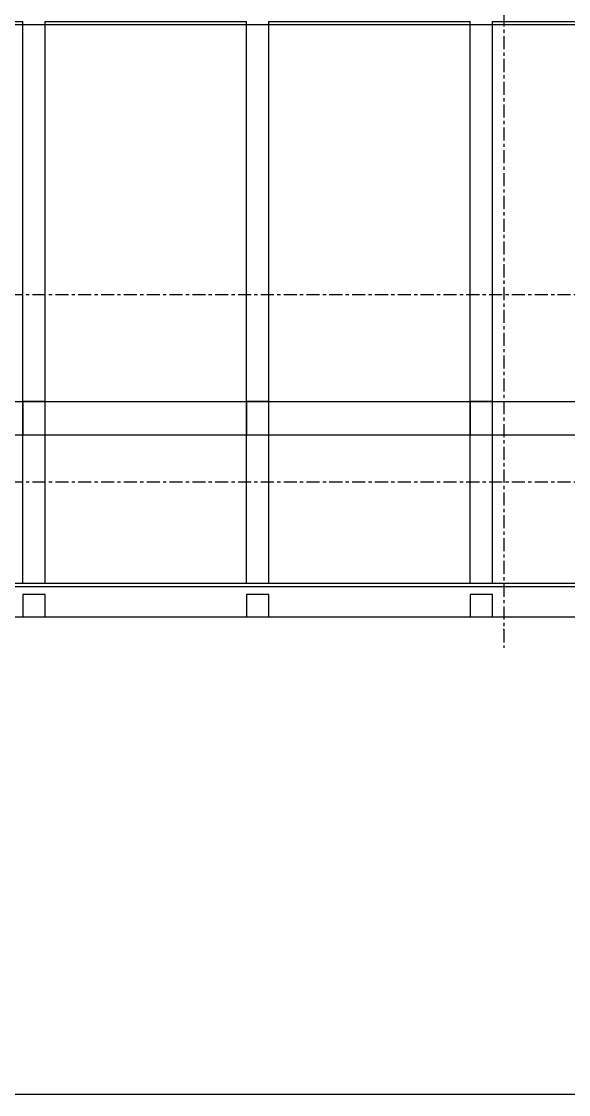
# Model space of a CAD drawing. Header units: millimetres. Extents: x 3774 to 718460, y -768339 to 192544.
# Drawn here: x 370577 to 377916, y -736064 to -721659 of the extents above; entities that cross this region are included whole.
import ezdxf
from ezdxf.enums import TextEntityAlignment as Align

# ---------------------------------------------------------------- set-up
doc = ezdxf.new("R2010")
doc.units = ezdxf.units.MM
doc.linetypes.add('TA_GL_000.70000', pattern=[1.925, 0.7, -0.175, 0.175, -0.175, 0.7])
doc.linetypes.add('XKITLINE00', pattern=[0])
for name, color, linetype in [('000 - 0_SYM_DWG_GRID-BUBBLE_MAIN_COLOR_1', 7, 'Continuous'), ('000 - 0_SYM_DWG_GRIDLINE_MAIN_COLOR_1', 7, 'Continuous'), ('000 - 0_SYM_DWG_GRIDLINE_MAIN_COLOR_251', 7, 'Continuous'), ('DIM', 7, 'Continuous')]:
    doc.layers.add(name, color=color, linetype=linetype)
doc.layers.add('Part', color=7, linetype='Continuous', lineweight=0)
doc.styles.add('ARIAL', font='arial.ttf')
doc.styles.add('TA', font='', dxfattribs={"height": 4.5})
doc.styles.get('TA').set_extended_font_data('Cordia New')

# ---------------------------------------------------------------- blocks, each defined once
blk = doc.blocks.new('W-1-PP19-ST-ENT2_20260406-084955_STANDARD_PAPER_BLOCK')
at = {"layer": 'DIM', "color": 7}
blk.add_lwpolyline([(775, 0), (0, 0), (0, 443.999987), (775, 443.999987)], close=True, dxfattribs=at)
blk = doc.blocks.new('*U5761')
at = {"layer": '000 - 0_SYM_DWG_GRIDLINE_MAIN_COLOR_1', "color": 7}
blk.add_line((20, 0), (15, 0), dxfattribs=at)
blk.add_circle((25, 0), 5, dxfattribs=at)
at = {"layer": '000 - 0_SYM_DWG_GRIDLINE_MAIN_COLOR_251', "color": 7, "linetype": 'ByBlock', "ltscale": 5}
blk.add_line((5, 0), (-245, 0), dxfattribs=at)
at = {"layer": '000 - 0_SYM_DWG_GRIDLINE_MAIN_COLOR_251', "color": 7}
for p in [(-240, 0), (0, 0)]:
    blk.add_point(p, dxfattribs=at)
at = {"color": 7, "style": 'TA', "flags": 1}
blk.add_attdef('LOCATION', (6, -6), '', height=4.5, rotation=270, dxfattribs=at)
at = {"layer": '000 - 0_SYM_DWG_GRID-BUBBLE_MAIN_COLOR_1', "color": 7, "style": 'ARIAL'}
blk.add_attdef('GRID-HEAD', text='', height=4, rotation=270, dxfattribs=at).set_placement((25, 0), align=Align.MIDDLE_CENTER)
blk = doc.blocks.new('*U5759')
at = {"layer": '000 - 0_SYM_DWG_GRIDLINE_MAIN_COLOR_251', "color": 7, "linetype": 'ByBlock', "ltscale": 5}
blk.add_line((2, 0), (-731.22, 0), dxfattribs=at)
at = {"color": 7, "style": 'TA', "flags": 1}
blk.add_attdef('LOCATION', (6, -6), '', height=4.5, rotation=270, dxfattribs=at)
at = {"layer": '000 - 0_SYM_DWG_GRID-BUBBLE_MAIN_COLOR_1', "color": 7, "style": 'ARIAL'}
blk.add_attdef('GRID-HEAD', text='', height=4, rotation=270, dxfattribs=at).set_placement((20, 0), align=Align.MIDDLE_CENTER)
blk = doc.blocks.new('*U5760')
at = {"layer": '000 - 0_SYM_DWG_GRIDLINE_MAIN_COLOR_251', "color": 7, "linetype": 'ByBlock', "ltscale": 5}
blk.add_line((2, 0), (-731.22, 0), dxfattribs=at)
at = {"color": 7, "style": 'TA', "flags": 1}
blk.add_attdef('LOCATION', (6, -6), '', height=4.5, rotation=270, dxfattribs=at)
at = {"layer": '000 - 0_SYM_DWG_GRID-BUBBLE_MAIN_COLOR_1', "color": 7, "style": 'ARIAL'}
blk.add_attdef('GRID-HEAD', text='', height=4, rotation=270, dxfattribs=at).set_placement((20, 0), align=Align.MIDDLE_CENTER)
blk = doc.blocks.new('W-1-PP19-SE-ENT3_20260407-084520_PP19_ENT3_MAIN_DIMS_PL')
at = {"layer": '000 - 0_SYM_DWG_GRIDLINE_MAIN_COLOR_251', "color": 7, "linetype": 'TA_GL_000.70000', "xscale": 50.0000000000001, "yscale": 50.0000000000001, "zscale": 50.0000000000001, "rotation": 90}
blk.add_blockref('*U5761', (22800, 7503), dxfattribs=at).add_auto_attribs({'GRID-HEAD': '23'})
at = {"layer": '000 - 0_SYM_DWG_GRIDLINE_MAIN_COLOR_251', "color": 7, "linetype": 'TA_GL_000.70000', "xscale": 50.00000000000001, "yscale": 50.00000000000001, "zscale": 50.00000000000001, "rotation": 180}
for name, p in [('*U5759', (-8840, 0)), ('*U5760', (-8840, -2517))]:
    blk.add_blockref(name, p, dxfattribs=at)
blk = doc.blocks.new('*A822964')
at = {"layer": 'Part', "color": 7, "linetype": 'XKITLINE00', "lineweight": 0}
for p, q in [((1852.47992, -103.296028), (2025.648, -103.296028)), ((1852.47992, -106.896028), (2025.648, -106.896028))]:
    blk.add_line(p, q, dxfattribs=at)
blk = doc.blocks.new('*A832965')
at = {"layer": 'Part', "color": 7, "linetype": 'XKITLINE00', "lineweight": 0}
for p, q in [((1919.08, -62.496), (1940.68, -62.496)), ((1943.08, -62.496), (1964.68, -62.496)), ((1967.08, -62.496), (1988.68, -62.496)), ((1991.08, -62.496), (2000.492107, -62.496))]:
    blk.add_line(p, q, dxfattribs=at)
blk = doc.blocks.new('*A842966')
at = {"layer": 'Part', "color": 7, "linetype": 'XKITLINE00', "lineweight": 0}
for p, q in [((1892.679962, -122.816), (2029.847926, -122.816)), ((1919.08, -126.416), (1940.68, -126.416)), ((1943.08, -126.416), (1964.68, -126.416)), ((1967.08, -126.416), (1988.68, -126.416)), ((1991.08, -126.416), (2012.68, -126.416))]:
    blk.add_line(p, q, dxfattribs=at)
blk = doc.blocks.new('*A852967')
at = {"layer": 'Part', "color": 7, "linetype": 'XKITLINE00', "lineweight": 0}
for p, q in [((2000.492107, -62.856), (1895.079997, -62.856001)), ((1895.080021, -123.176052), (2025.647963, -123.176023))]:
    blk.add_line(p, q, dxfattribs=at)
blk = doc.blocks.new('*A4913373')
at = {"layer": 'Part', "color": 7, "linetype": 'XKITLINE00', "lineweight": 0}
for p, q in [((1991.08, -124.016027), (1988.68, -124.016027)), ((1988.68, -124.016027), (1988.68, -126.416027)), ((1991.08, -126.416027), (1991.08, -124.016027)), ((1988.68, -126.416027), (1991.08, -126.416027))]:
    blk.add_line(p, q, dxfattribs=at)
blk = doc.blocks.new('*A4923374')
at = {"layer": 'Part', "color": 7, "linetype": 'XKITLINE00', "lineweight": 0}
for p, q in [((1967.08, -124.016027), (1964.68, -124.016027)), ((1964.68, -124.016027), (1964.68, -126.416027)), ((1967.08, -126.416027), (1967.08, -124.016027)), ((1964.68, -126.416027), (1967.08, -126.416027))]:
    blk.add_line(p, q, dxfattribs=at)
blk = doc.blocks.new('*A4933375')
at = {"layer": 'Part', "color": 7, "linetype": 'XKITLINE00', "lineweight": 0}
for p, q in [((1943.08, -124.016027), (1940.68, -124.016027)), ((1940.68, -124.016027), (1940.68, -126.416027)), ((1943.08, -126.416027), (1943.08, -124.016027)), ((1940.68, -126.416027), (1943.08, -126.416027))]:
    blk.add_line(p, q, dxfattribs=at)
blk = doc.blocks.new('*A4973379')
at = {"layer": 'Part', "color": 7, "linetype": 'XKITLINE00', "lineweight": 0}
for p, q in [((1967.08, -103.296028), (1964.68, -103.296028)), ((1964.68, -103.296028), (1964.68, -106.896028)), ((1967.08, -106.896028), (1967.08, -103.296028)), ((1964.68, -106.896028), (1967.08, -106.896028))]:
    blk.add_line(p, q, dxfattribs=at)
blk = doc.blocks.new('*A4983380')
at = {"layer": 'Part', "color": 7, "linetype": 'XKITLINE00', "lineweight": 0}
for p, q in [((1943.08, -103.296028), (1940.68, -103.296028)), ((1940.68, -103.296028), (1940.68, -106.896028)), ((1943.08, -106.896028), (1943.08, -103.296028)), ((1940.68, -106.896028), (1943.08, -106.896028))]:
    blk.add_line(p, q, dxfattribs=at)
blk = doc.blocks.new('*A4993381')
at = {"layer": 'Part', "color": 7, "linetype": 'XKITLINE00', "lineweight": 0}
for p, q in [((1991.08, -103.296028), (1988.68, -103.296028)), ((1988.68, -103.296028), (1988.68, -106.896028)), ((1991.08, -106.896028), (1991.08, -103.296028)), ((1988.68, -106.896028), (1991.08, -106.896028))]:
    blk.add_line(p, q, dxfattribs=at)
blk = doc.blocks.new('*A5003382')
at = {"layer": 'Part', "color": 7, "linetype": 'XKITLINE00', "lineweight": 0}
for p, q in [((1940.680023, -122.816052), (1940.68, -62.496)), ((1943.080023, -122.816051), (1943.08, -62.496)), ((1940.680023, -122.816052), (1943.080023, -122.816051))]:
    blk.add_line(p, q, dxfattribs=at)
blk = doc.blocks.new('*A5013383')
at = {"layer": 'Part', "color": 7, "linetype": 'XKITLINE00', "lineweight": 0}
for p, q in [((1964.680023, -122.816052), (1964.68, -62.496)), ((1967.080023, -122.816051), (1967.08, -62.496)), ((1964.680023, -122.816052), (1967.080023, -122.816051))]:
    blk.add_line(p, q, dxfattribs=at)
blk = doc.blocks.new('*A5023384')
at = {"layer": 'Part', "color": 7, "linetype": 'XKITLINE00', "lineweight": 0}
for p, q in [((1988.680023, -122.816052), (1988.68, -62.496)), ((1991.080023, -122.816051), (1991.08, -62.496)), ((1988.680023, -122.816052), (1991.080023, -122.816051))]:
    blk.add_line(p, q, dxfattribs=at)
blk = doc.blocks.new('W-1-PP19-SE-ENT3_20260407-084553_PP19_ENT3_LOPL')
at = {"color": 7, "lineweight": 0, "xscale": 125, "yscale": 125, "zscale": 125}
for name in ['*A832965', '*A852967', '*A5003382', '*A5013383', '*A5023384', '*A822964', '*A4983380', '*A4973379', '*A4993381', '*A842966', '*A4933375', '*A4923374', '*A4913373']:
    blk.add_blockref(name, (-226235, 11475), dxfattribs=at)

msp = doc.modelspace()

# ---------------------------------------------------------------- block references
at = {"color": 7}
msp.add_blockref('W-1-PP19-SE-ENT3_20260407-084520_PP19_ENT3_MAIN_DIMS_PL', (354246.645, -725322.382), dxfattribs=at)
at = {"layer": 'DIM', "color": 7, "xscale": 50, "yscale": 50, "zscale": 50}
msp.add_blockref('W-1-PP19-ST-ENT2_20260406-084955_STANDARD_PAPER_BLOCK', (344156.649, -736063.653), dxfattribs=at)

# ---------------------------------------------------------------- next in the draw order: block references
at = {"color": 7}
msp.add_blockref('W-1-PP19-SE-ENT3_20260407-084553_PP19_ENT3_LOPL', (354246.645, -725322.382), dxfattribs=at)

doc.saveas('drawing.dxf')
